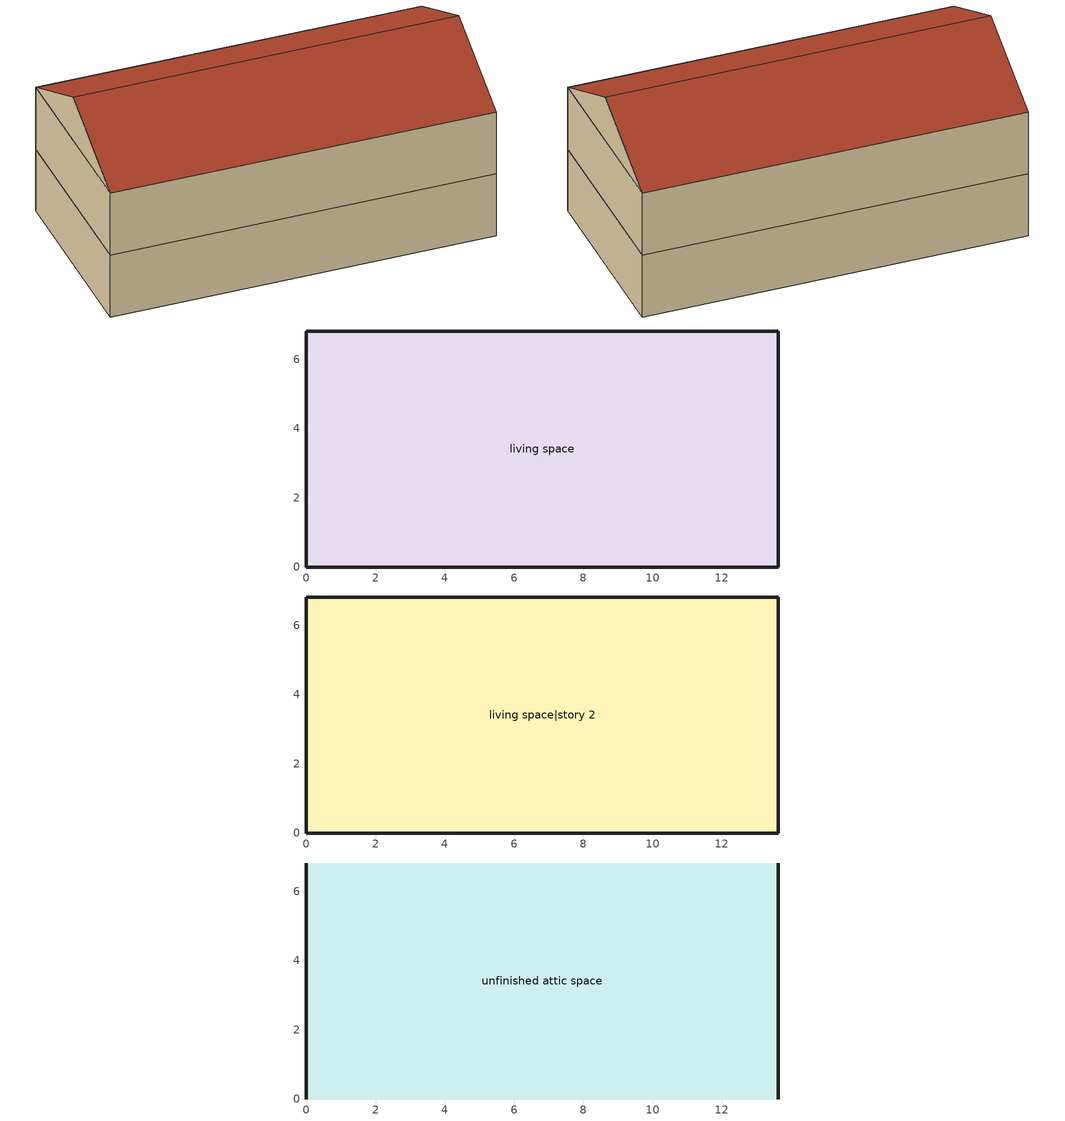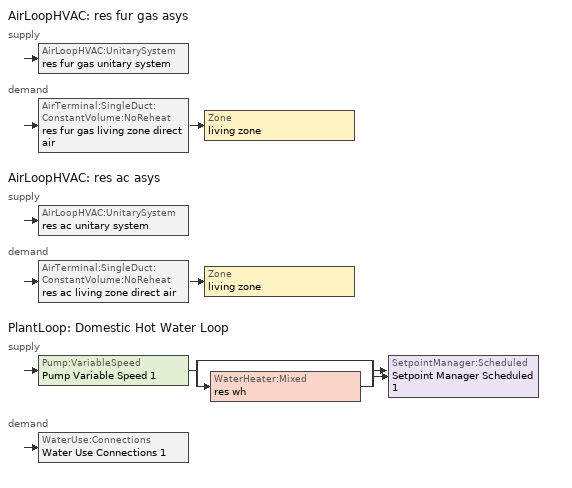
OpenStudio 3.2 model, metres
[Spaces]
living space
 floor foundation: 0,0 0,6.82 13.63,6.82 13.63,0 z0
 wall outside: 0,6.82 0,0 13.63,0 13.63,6.82 0,6.82 z0:2.44
living space|story 2
 floor to living space: 0,0 0,6.82 13.63,6.82 13.63,0 z2.44
 wall outside: 0,6.82 0,0 13.63,0 13.63,6.82 0,6.82 z2.44:4.88
unfinished attic space
 floor to living space|story 2: 0,6.82 13.63,6.82 13.63,0 0,0 z4.88
 wall outside: 0,3.41,6.58 0,6.82,4.88 0,0,4.88; 13.63,3.41,6.58 13.63,0,4.88 13.63,6.82,4.88
 roof outside: 13.63,3.41,6.58 0,3.41,6.58 0,0,4.88 13.63,0,4.88; 0,3.41,6.58 13.63,3.41,6.58 13.63,6.82,4.88 0,6.82,4.88
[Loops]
AirLoopHVAC 'res fur gas asys'
 supply: AirLoopHVAC:UnitarySystem 'res fur gas unitary system'
 demand: AirTerminal:SingleDuct:ConstantVolume:NoReheat 'res fur gas living zone direct air' > Zone 'living zone'
AirLoopHVAC 'res ac asys'
 supply: AirLoopHVAC:UnitarySystem 'res ac unitary system'
 demand: AirTerminal:SingleDuct:ConstantVolume:NoReheat 'res ac living zone direct air' > Zone 'living zone'
PlantLoop 'Domestic Hot Water Loop'
 supply: Pump:VariableSpeed 'Pump Variable Speed 1' > split
  | bypass
  | WaterHeater:Mixed 'res wh'
  join > SetpointManager:Scheduled 'Setpoint Manager Scheduled 1'
 demand: WaterUse:Connections 'Water Use Connections 1'
[Site]
Denver Intl Ap_CO_USA: Latitude {deg}=39.83; Longitude {deg}=-104.65; Time Zone {hr}=-7; Elevation {m}=1650
[ClimateZones]
Climate Zone Institution Name 1=Building America; Climate Zone Document Year 1=0; Climate Zone Value 1=Cold
[Site:WaterMainsTemperature]
Calculation Method=Correlation; Annual Average Outdoor Air Temperature {C}=10.8753; Maximum Difference In Monthly Average Outdoor Air Temperatures {deltaC}=23.1524
[Site:GroundTemperature:Deep]
10.8753, 10.8753, 10.8753, 10.8753, 10.8753, 10.8753, 10.8753, 10.8753, 10.8753, 10.8753, 10.8753, 10.8753
[Building]
Building 1: North Axis {deg}=0; Standards Number of Stories=2; Standards Number of Above Ground Stories=2; Standards Building Type=singlefamilydetached; Standards Number of Living Units=1
[ThermalZone] Use Ideal Air Loads=No
Name | Thermostat
living zone | living zone temperature setpoint
unfinished attic zone
[Sizing:Zone] Zone Cooling Design Supply Air Temperature Input Method=SupplyAirTemperature; Zone Cooling Design Supply Air Temperature {C}=14; Zone Cooling Design Supply Air Temperature Difference {deltaC}=11.11; Zone Heating Design Supply Air Temperature Input Method=SupplyAirTemperature; Zone Heating Design Supply Air Temperature {C}=40; Zone Heating Design Supply Air Temperature Difference {deltaC}=11.11; Zone Cooling Design Supply Air Humidity Ratio {kg-H2O/kg-air}=0.0085; Zone Heating Design Supply Air Humidity Ratio {kg-H2O/kg-air}=0.008; Cooling Design Air Flow Method=DesignDay; Heating Design Air Flow Method=DesignDay; Account for Dedicated Outdoor Air System=No; Dedicated Outdoor Air System Control Strategy=NeutralSupplyAir; Dedicated Outdoor Air Low Setpoint Temperature for Design {C}=autosize; Dedicated Outdoor Air High Setpoint Temperature for Design {C}=autosize
living zone; unfinished attic zone
[Zone equipment]
living zone: res fur gas living zone direct air, res ac living zone direct air
[Space]
Name | Space Type | Thermal Zone | Building Unit
living space; living space|story 2 | Space Type 1 | living zone | unit 1
unfinished attic space | Space Type 2 | unfinished attic zone
[SpaceType]
Name | Standards Space Type
Space Type 1 | living
Space Type 2 | unfinished attic
[BuildingUnit]
unit 1: Building Unit Type=Residential
[External:File]
8760.csv: File=8760.csv
[People:Definition] Number of People Calculation Method=People; Number of People {people}=1.32; Fraction Radiant=0.319734; Sensible Heat Fraction=0.573; Carbon Dioxide Generation Rate {m3/s-W}=0; Enable ASHRAE 55 Comfort Warnings=No; Mean Radiant Temperature Calculation Type=ZoneAveraged
res occupants|living space|story 2; res occupants|living space
[People] Number of People Schedule=occupants; Activity Level Schedule=res occupants activity schedule; Multiplier=1
Name | People Definition | Space or SpaceType
res occupants|living space|story 2 | res occupants|living space|story 2 | living space|story 2
res occupants|living space | res occupants|living space | living space
[Coil:Heating:Gas]
res fur gas heating coil: Availability Schedule=Always On Discrete; Gas Burner Efficiency=0.78; Nominal Capacity {W}=AutoSize; Parasitic Electric Load {W}=76; Parasitic Gas Load {W}=0; Fuel Type=NaturalGas
[Fan:OnOff] Availability Schedule=Always On Discrete; Fan Total Efficiency=0.75; Pressure Rise {Pa}=794.58; Maximum Flow Rate {m3/s}=autosize; Motor Efficiency=1; Motor In Airstream Fraction=1
Name | Fan Power Ratio Function of Speed Ratio Curve | Fan Efficiency Ratio Function of Speed Ratio Curve
res fur gas htg supply fan | Fan On Off Power Curve | Fan On Off Efficiency Curve
res ac clg supply fan | Fan On Off Power Curve 1 | Fan On Off Efficiency Curve 1
[AirLoopHVAC:UnitarySystem] Control Type=Load; Controlling Zone or Thermostat Location=living zone; Dehumidification Control Type=None; Availability Schedule=Always On Discrete; Fan Placement=BlowThrough; Supply Air Fan Operating Mode Schedule=Always Off Discrete; DX Heating Coil Sizing Ratio=1; Use DOAS DX Cooling Coil=No; DOAS DX Cooling Coil Leaving Minimum Air Temperature {C}=2; Latent Load Control=SensibleOnlyLoadControl; Supply Air Flow Rate When No Cooling or Heating is Required {m3/s}=0; Maximum Supply Air Temperature {C}=48.8889; Maximum Outdoor Dry-Bulb Temperature for Supplemental Heater Operation {C}=21; Maximum Cycling Rate {cycles/hr}=2.5; Heat Pump Time Constant {s}=60; Fraction of On-Cycle Power Use=0.01; Heat Pump Fan Delay Time {s}=60; Ancilliary On-Cycle Electric Power {W}=0; Ancilliary Off-Cycle Electric Power {W}=0
Name | Supply Fan | Heating Coil | Supply Air Flow Rate During Cooling Operation {m3/s} | Supply Air Flow Rate During Heating Operation {m3/s} | Cooling Coil
res fur gas unitary system | res fur gas htg supply fan | res fur gas heating coil | 0 | Autosize
res ac unitary system | res ac clg supply fan |  | Autosize | 0 | res ac cooling coil
[AirLoopHVAC] Availability Schedule=Always On Discrete; Design Supply Air Flow Rate {m3/s}=autosize; Design Return Air Flow Fraction of Supply Air Flow=1
res fur gas asys; res ac asys
[Sizing:System] Type of Load to Size On=Sensible; Design Outdoor Air Flow Rate {m3/s}=Autosize; Central Heating Maximum System Air Flow Ratio=0.3; Preheat Design Temperature {C}=7; Preheat Design Humidity Ratio {kg-H2O/kg-Air}=0.008; Precool Design Temperature {C}=12.8; Precool Design Humidity Ratio {kg-H2O/kg-Air}=0.008; Central Cooling Design Supply Air Temperature {C}=12.8; Central Heating Design Supply Air Temperature {C}=16.7; Sizing Option=NonCoincident; 100% Outdoor Air in Cooling=Yes; 100% Outdoor Air in Heating=Yes; Central Cooling Design Supply Air Humidity Ratio {kg-H2O/kg-Air}=0.0085; Central Heating Design Supply Air Humidity Ratio {kg-H2O/kg-Air}=0.008; Cooling Design Air Flow Method=DesignDay; Cooling Design Air Flow Rate {m3/s}=0; Heating Design Air Flow Method=DesignDay; Heating Design Air Flow Rate {m3/s}=0; System Outdoor Air Method=ZoneSum; Zone Maximum Outdoor Air Fraction=1; Cooling Supply Air Flow Rate Per Floor Area {m3/s-m2}=0.00996765; Cooling Fraction of Autosized Cooling Supply Air Flow Rate=1; Cooling Supply Air Flow Rate Per Unit Cooling Capacity {m3/s-W}=3.94755e-05; Heating Supply Air Flow Rate Per Floor Area {m3/s-m2}=0.00996765; Heating Fraction of Autosized Heating Supply Air Flow Rate=1; Heating Fraction of Autosized Cooling Supply Air Flow Rate=1; Heating Supply Air Flow Rate Per Unit Heating Capacity {m3/s-W}=3.15882e-05; Cooling Design Capacity Method=CoolingDesignCapacity; Cooling Design Capacity {W}=autosize; Cooling Design Capacity Per Floor Area {W/m2}=234.7; Fraction of Autosized Cooling Design Capacity=1; Heating Design Capacity Method=HeatingDesignCapacity; Heating Design Capacity {W}=autosize; Heating Design Capacity Per Floor Area {W/m2}=157; Fraction of Autosized Heating Design Capacity=1; Central Cooling Capacity Control Method=OnOff
res fur gas asys; res ac asys
[AirTerminal:SingleDuct:ConstantVolume:NoReheat] Availability Schedule=Always On Discrete; Maximum Air Flow Rate {m3/s}=AutoSize
res fur gas living zone direct air; res ac living zone direct air
[Coil:Cooling:DX:SingleSpeed]
res ac cooling coil: Availability Schedule=Always On Discrete; Rated Total Cooling Capacity {W}=autosize; Rated Sensible Heat Ratio=0.740403; Rated COP {W/W}=3.95054; Rated Air Flow Rate {m3/s}=autosize; Rated Evaporator Fan Power Per Volume Flow Rate {W/(m3/s)}=773.391; Total Cooling Capacity Function of Temperature Curve=Cool-Cap-fT1; Total Cooling Capacity Function of Flow Fraction Curve=Cool-Cap-fFF1; Energy Input Ratio Function of Temperature Curve=Cool-EIR-fT1; Energy Input Ratio Function of Flow Fraction Curve=Cool-EIR-fFF1; Part Load Fraction Correlation Curve=Cool-PLF-fPLR1; Minimum Outdoor Dry-Bulb Temperature for Compressor Operation {C}=-25; Nominal Time for Condensate Removal to Begin {s}=1000; Ratio of Initial Moisture Evaporation Rate and Steady State Latent Capacity=1.5; Maximum Cycling Rate {cycles/hr}=3; Latent Capacity Time Constant {s}=45; Condenser Type=AirCooled; Evaporative Condenser Effectiveness=0; Evaporative Condenser Air Flow Rate {m3/s}=Autosize; Evaporative Condenser Pump Rated Power Consumption {W}=Autosize; Crankcase Heater Capacity {W}=0; Maximum Outdoor Dry-Bulb Temperature for Crankcase Heater Operation {C}=12.7778; Basin Heater Capacity {W/K}=0; Basin Heater Setpoint Temperature {C}=10
[ThermostatSetpoint:DualSetpoint]
living zone temperature setpoint: Heating Setpoint Temperature Schedule=res heating setpoint; Cooling Setpoint Temperature Schedule=res cooling setpoint
[PlantLoop]
Domestic Hot Water Loop: Glycol Concentration=0; Maximum Loop Flow Rate {m3/s}=0.01; Plant Loop Volume {m3}=0.003; Load Distribution Scheme=Optimal
[Sizing:Plant]
Domestic Hot Water Loop: Loop Type=Heating; Design Loop Exit Temperature {C}=52.6667; Loop Design Temperature Difference {deltaC}=5.55556; Sizing Option=NonCoincident; Zone Timesteps in Averaging Window=1; Coincident Sizing Factor Mode=None
[Pump:VariableSpeed]
Pump Variable Speed 1: Rated Flow Rate {m3/s}=0.01; Rated Pump Head {Pa}=1; Rated Power Consumption {W}=0; Motor Efficiency=1; Fraction of Motor Inefficiencies to Fluid Stream=0; Coefficient 1 of the Part Load Performance Curve=0; Coefficient 2 of the Part Load Performance Curve=1; Coefficient 3 of the Part Load Performance Curve=0; Coefficient 4 of the Part Load Performance Curve=0; Pump Control Type=Intermittent; Skin Loss Radiative Fraction=0.5; Design Power Sizing Method=PowerPerFlowPerPressure; Design Electric Power per Unit Flow Rate {W/(m3/s)}=348701.1; Design Shaft Power per Unit Flow Rate per Unit Head {W-s/m3-Pa}=1.28205; Design Minimum Flow Rate Fraction=0
[SetpointManager:Scheduled]
Setpoint Manager Scheduled 1: Control Variable=Temperature; Schedule=dhw temp
[WaterHeater:Mixed]
res wh: Tank Volume {m3}=0.143846; Setpoint Temperature Schedule=WH Setpoint Temp; Deadband Temperature Difference {deltaC}=2; Maximum Temperature Limit {C}=99; Heater Control Type=Cycle; Heater Maximum Capacity {W}=11722.8; Heater Minimum Capacity {W}=0; Heater Fuel Type=NaturalGas; Heater Thermal Efficiency=0.773298; Off Cycle Parasitic Fuel Consumption Rate {W}=0; Off Cycle Parasitic Fuel Type=Electricity; Off Cycle Parasitic Heat Fraction to Tank=0; On Cycle Parasitic Fuel Consumption Rate {W}=0; On Cycle Parasitic Fuel Type=Electricity; On Cycle Parasitic Heat Fraction to Tank=0; Ambient Temperature Indicator=ThermalZone; Ambient Temperature Thermal Zone=living zone; Off Cycle Loss Coefficient to Ambient Temperature {W/K}=4.15693; Off Cycle Loss Fraction to Thermal Zone=0.64; On Cycle Loss Coefficient to Ambient Temperature {W/K}=4.15693; On Cycle Loss Fraction to Thermal Zone=1; Use Side Effectiveness=1; Source Side Effectiveness=1; Use Side Design Flow Rate {m3/s}=autosize; Source Side Design Flow Rate {m3/s}=autosize; Indirect Water Heating Recovery Time {hr}=1.5; Source Side Flow Control Mode=IndirectHeatPrimarySetpoint
[WaterHeater:Sizing]
res wh: Design Mode=PeakDraw; Time Storage Can Meet Peak Draw {hr}=0.538503; Time for Tank Recovery {hr}=0; Nominal Tank Volume for Autosizing Plant Connections {m3}=1
[WaterUse:Connections]
Water Use Connections 1: Drain Water Heat Exchanger Type=None; Drain Water Heat Exchanger Destination=Plant; Water Use Equipment Name 1=res cw
[ElectricEquipment:Definition] Design Level Calculation Method=EquipmentLevel; Fraction Latent=0
Name | Design Level {W} | Fraction Radiant | Fraction Lost
res cw | 70491.5 | 0.48 | 0.2
res cd electric | 14710.5 | 0.6 | 0
[ElectricEquipment] Space or SpaceType=living space|story 2
Name | Electric Equipment Definition | Schedule
res cw | res cw | clothes_washer_power
res cd electric | res cd electric | clothes_dryer
[WaterUse:Equipment:Definition]
res cw: Peak Flow Rate {m3/s}=0.00629939; Target Temperature Schedule=res cw temperature schedule
[WaterUse:Equipment]
res cw: Water Use Equipment Definition=res cw; Space=living space|story 2; Flow Rate Fraction Schedule=clothes_washer
[OtherEquipment:Definition]
res cd gas: Design Level Calculation Method=EquipmentLevel; Design Level {W}=195439; Fraction Latent=0.05; Fraction Radiant=0.06; Fraction Lost=0.85
[OtherEquipment]
res cd gas: Other Equipment Definition=res cd gas; Space or SpaceType=living space|story 2; Schedule=clothes_dryer; Fuel Type=NaturalGas
[Schedule:File] External File=8760.csv; Rows to Skip at Top=1; Number of Hours of Data=8760; Minutes per Item=60
Name | Column Number
occupants | 1
clothes_washer | 8
clothes_washer_power | 16
clothes_dryer | 9
[Schedule:Constant]
Name | Value
res occupants activity schedule | 112.539
Always On Discrete | 1
Always Off Discrete | 0
dhw temp; WH Setpoint Temp | 52.6667
res cw temperature schedule | 52.666
[Curve:Exponent] Coefficient1 Constant=1; Coefficient2 Constant=0; Coefficient3 Constant=0; Minimum Value of x=0; Maximum Value of x=1
Fan On Off Power Curve; Fan On Off Power Curve 1
[Curve:Cubic] Coefficient1 Constant=1; Coefficient2 x=0; Coefficient3 x**2=0; Coefficient4 x**3=0; Minimum Value of x=0; Maximum Value of x=1
Fan On Off Efficiency Curve; Fan On Off Efficiency Curve 1
[Curve:Biquadratic] Minimum Value of x=13.88; Maximum Value of x=23.88; Minimum Value of y=18.33; Maximum Value of y=51.66
Name | Coefficient1 Constant | Coefficient2 x | Coefficient3 x**2 | Coefficient4 y | Coefficient5 y**2 | Coefficient6 x*y
Cool-Cap-fT1 | 1.5509 | -0.0750501 | 0.00309714 | 0.00240111 | -5.0544e-05 | -0.000427281
Cool-EIR-fT1 | -0.304283 | 0.118048 | -0.00342467 | -0.00626191 | 0.000695427 | -0.000469975
[Curve:Quadratic] Minimum Value of x=0
Name | Coefficient1 Constant | Coefficient2 x | Coefficient3 x**2 | Maximum Value of x | Minimum Curve Output | Maximum Curve Output
Cool-PLF-fPLR1 | 0.93 | 0.07 | 0 | 1 | 0.7 | 1
Cool-Cap-fFF1 | 0.718605 | 0.4101 | -0.128705 | 2 | 0 | 2
Cool-EIR-fFF1 | 1.323 | -0.477711 | 0.154712 | 2 | 0 | 2
[Schedule:Ruleset]
Name | Default Day Schedule | Summer Design Day Schedule | Winter Design Day Schedule
res heating setpoint | Schedule Day 5 | res heating setpoint summer design | res heating setpoint winter design
res cooling setpoint | Schedule Day 6 | res cooling setpoint summer design | res cooling setpoint winter design
[Schedule:Day]
Schedule Day 5; Schedule Day 6: 24, 0, 0
res heating setpoint allday1; res heating setpoint allday2; res heating setpoint allday3; res heating setpoint allday4; res heating setpoint allday5; res heating setpoint allday6; res heating setpoint allday7; res heating setpoint allday8; res heating setpoint allday9; res heating setpoint allday10; res heating setpoint allday11; res heating setpoint allday12: 24, 0, 21.6667
res heating setpoint winter design; res cooling setpoint winter design: 24, 0, 21.1111
res heating setpoint summer design; res cooling setpoint summer design: 24, 0, 23.8889
res cooling setpoint allday1; res cooling setpoint allday2; res cooling setpoint allday3; res cooling setpoint allday4; res cooling setpoint allday5; res cooling setpoint allday6; res cooling setpoint allday7; res cooling setpoint allday8; res cooling setpoint allday9; res cooling setpoint allday10; res cooling setpoint allday11; res cooling setpoint allday12: 24, 0, 24.4444
[Schedule:Rule] Apply Sunday=Yes; Apply Monday=Yes; Apply Tuesday=Yes; Apply Wednesday=Yes; Apply Thursday=Yes; Apply Friday=Yes; Apply Saturday=Yes; Date Specification Type=DateRange; Start Day=1
Name | Schedule Ruleset | Rule Order | Day Schedule | Start Month | End Month | End Day
res heating setpoint allday rule1 | res heating setpoint | 11 | res heating setpoint allday1 | 1 | 1 | 31
res heating setpoint allday rule2 | res heating setpoint | 10 | res heating setpoint allday2 | 2 | 2 | 28
res heating setpoint allday rule3 | res heating setpoint | 9 | res heating setpoint allday3 | 3 | 3 | 31
res heating setpoint allday rule4 | res heating setpoint | 8 | res heating setpoint allday4 | 4 | 4 | 30
res heating setpoint allday rule5 | res heating setpoint | 7 | res heating setpoint allday5 | 5 | 5 | 31
res heating setpoint allday rule6 | res heating setpoint | 6 | res heating setpoint allday6 | 6 | 6 | 30
res heating setpoint allday rule7 | res heating setpoint | 5 | res heating setpoint allday7 | 7 | 7 | 31
res heating setpoint allday rule8 | res heating setpoint | 4 | res heating setpoint allday8 | 8 | 8 | 31
res heating setpoint allday rule9 | res heating setpoint | 3 | res heating setpoint allday9 | 9 | 9 | 30
res heating setpoint allday rule10 | res heating setpoint | 2 | res heating setpoint allday10 | 10 | 10 | 31
res heating setpoint allday rule11 | res heating setpoint | 1 | res heating setpoint allday11 | 11 | 11 | 30
res heating setpoint allday rule12 | res heating setpoint | 0 | res heating setpoint allday12 | 12 | 12 | 31
res cooling setpoint allday rule1 | res cooling setpoint | 11 | res cooling setpoint allday1 | 1 | 1 | 31
res cooling setpoint allday rule2 | res cooling setpoint | 10 | res cooling setpoint allday2 | 2 | 2 | 28
res cooling setpoint allday rule3 | res cooling setpoint | 9 | res cooling setpoint allday3 | 3 | 3 | 31
res cooling setpoint allday rule4 | res cooling setpoint | 8 | res cooling setpoint allday4 | 4 | 4 | 30
res cooling setpoint allday rule5 | res cooling setpoint | 7 | res cooling setpoint allday5 | 5 | 5 | 31
res cooling setpoint allday rule6 | res cooling setpoint | 6 | res cooling setpoint allday6 | 6 | 6 | 30
res cooling setpoint allday rule7 | res cooling setpoint | 5 | res cooling setpoint allday7 | 7 | 7 | 31
res cooling setpoint allday rule8 | res cooling setpoint | 4 | res cooling setpoint allday8 | 8 | 8 | 31
res cooling setpoint allday rule9 | res cooling setpoint | 3 | res cooling setpoint allday9 | 9 | 9 | 30
res cooling setpoint allday rule10 | res cooling setpoint | 2 | res cooling setpoint allday10 | 10 | 10 | 31
res cooling setpoint allday rule11 | res cooling setpoint | 1 | res cooling setpoint allday11 | 11 | 11 | 30
res cooling setpoint allday rule12 | res cooling setpoint | 0 | res cooling setpoint allday12 | 12 | 12 | 31
